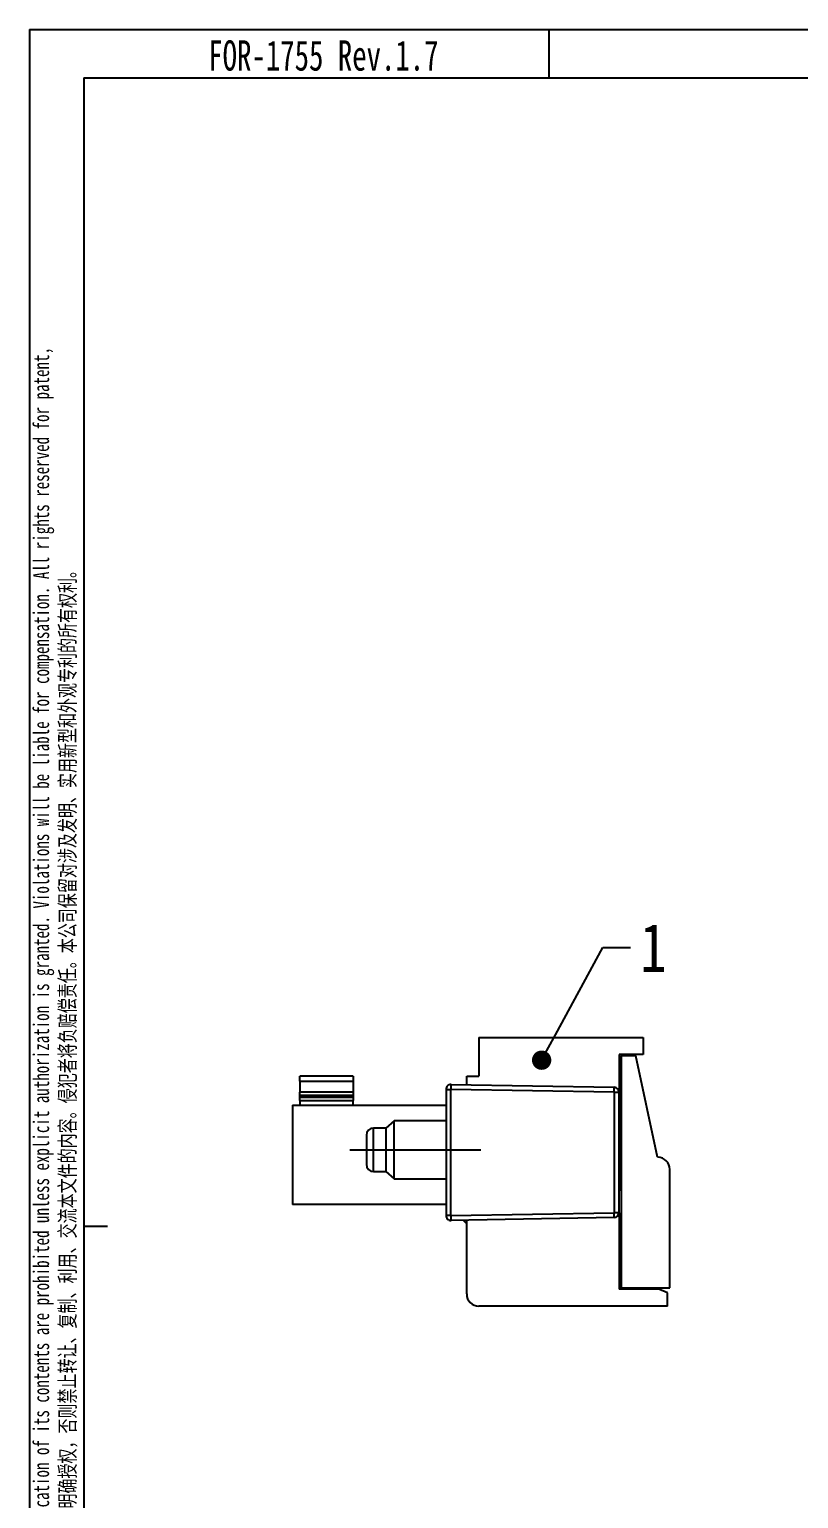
# Model space of a CAD drawing. Header units: millimetres. Extents: x 6 to 292, y 5 to 204.
# Drawn here: x 5.5 to 69.1, y 82.5 to 204 of the extents above; entities that cross this region are included whole.
import ezdxf
from ezdxf import colors
from ezdxf.entities.mleader import LeaderData, LeaderLine
from ezdxf.lldxf.tags import DXFTag
from ezdxf.math import Vec2, Vec3

# ---------------------------------------------------------------- set-up
doc = ezdxf.new("R2010")
doc.units = ezdxf.units.MM
for name, color, linetype in [('200066062', 7, 'Continuous'), ('TEXT', 7, 'Continuous'), ('图框', 7, 'Continuous'), ('尺寸层', 7, 'Continuous'), ('细实线', 7, 'Continuous'), ('轮廓线', 7, 'Continuous')]:
    doc.layers.add(name, color=color, linetype=linetype)
doc.styles.add('SEACAD_Arial', font='arial.ttf')
tags = doc.linetypes.add('CENTER2', pattern=[28.575, 19.05, -3.175, 3.175, -3.175]).pattern_tags.tags
tags[10:11] = [DXFTag(74, 4), DXFTag(75, 0), DXFTag(340, '0'), DXFTag(46, 0.0), DXFTag(50, 0.0), DXFTag(44, 0.0), DXFTag(45, 0.0)]
tags[8:9] = [DXFTag(74, 4), DXFTag(75, 0), DXFTag(340, '0'), DXFTag(46, 0.0), DXFTag(50, 0.0), DXFTag(44, 0.0), DXFTag(45, 0.0)]
tags[6:7] = [DXFTag(74, 4), DXFTag(75, 0), DXFTag(340, '0'), DXFTag(46, 0.0), DXFTag(50, 0.0), DXFTag(44, 0.0), DXFTag(45, 0.0)]
tags[4:5] = [DXFTag(74, 4), DXFTag(75, 0), DXFTag(340, '0'), DXFTag(46, 0.0), DXFTag(50, 0.0), DXFTag(44, 0.0), DXFTag(45, 0.0)]

# ---------------------------------------------------------------- blocks, each defined once
blk = doc.blocks.new('SEANNOT_GROUP5')
at = {"layer": '尺寸层', "color": 7, "linetype": 'CENTER2'}
blk.add_line((32, 111.35), (42.84, 111.35), dxfattribs=at)
blk = doc.blocks.new('_DOT')
at = {"color": 0}
blk.add_line((0, 0), (-1, 0), dxfattribs=at)
at = {"color": 0, "const_width": 0.333}
blk.add_lwpolyline([(-0.1665, 0, 1), (0.1665, 0, 1)], format="xyb", close=True, dxfattribs=at)
blk = doc.blocks.new('SE3')
at = {"layer": '200066062', "color": 7, "linetype": 'Continuous'}
for p, q in [((42.67, 120.63), (56.27, 120.63)), ((42.67, 120.63), (42.67, 117.43)), ((56.27, 120.63), (56.27, 119.23)), ((56.27, 119.23), (54.27, 119.23)), ((54.27, 119.23), (54.27, 116.12)), ((54.41, 119.13), (54.47, 119.13)), ((54.41, 119.13), (54.41, 108.07)), ((54.47, 99.93), (54.47, 119.13)), ((55.67, 119.13), (54.47, 119.13)), ((54.67, 119.13), (54.67, 119.23)), ((57.45, 110.73), (55.67, 119.13)), ((27.87, 117.03), (27.87, 117.43)), ((32.27, 117.43), (27.87, 117.43)), ((27.87, 117.03), (27.87, 116.11)), ((27.87, 117.03), (32.27, 117.03)), ((32.27, 117.43), (32.27, 117.03)), ((32.27, 117.03), (32.27, 116.11)), ((40.37, 116.75), (40.37, 116.75)), ((40.37, 116.75), (53.87, 116.52)), ((41.67, 116.73), (41.67, 117.43)), ((41.67, 117.43), (42.67, 117.43)), ((27.87, 115.87), (27.87, 116.11)), ((32.27, 116.11), (27.87, 116.11)), ((27.87, 115.68), (27.87, 115.87)), ((27.87, 115.87), (32.27, 115.87)), ((27.87, 115.44), (27.87, 115.68)), ((32.27, 115.68), (27.87, 115.68)), ((27.87, 115.44), (32.27, 115.44)), ((27.87, 115.44), (27.87, 115.03)), ((32.27, 116.11), (32.27, 115.87)), ((32.27, 115.87), (32.27, 115.68)), ((32.27, 115.68), (32.27, 115.44)), ((32.27, 115.03), (32.27, 115.44)), ((39.97, 116.35), (40.37, 116.35)), ((39.97, 116.35), (39.97, 105.91)), ((53.87, 116.12), (40.37, 116.35)), ((40.37, 105.91), (40.37, 116.35)), ((53.87, 116.12), (53.87, 106.15)), ((53.87, 116.12), (54.27, 116.12)), ((54.27, 106.15), (54.27, 116.12)), ((27.27, 115.03), (27.27, 106.83)), ((27.27, 115.03), (39.97, 115.03)), ((33.97, 109.55), (33.97, 113.15)), ((34.97, 113.15), (33.97, 113.15)), ((35.67, 113.75), (34.97, 113.15)), ((34.97, 113.15), (34.97, 109.55)), ((35.67, 108.95), (35.67, 113.75)), ((39.97, 113.75), (35.67, 113.75)), ((33.37, 112.55), (33.37, 110.15)), ((57.47, 110.73), (57.45, 110.73)), ((33.97, 109.55), (34.97, 109.55)), ((34.97, 109.55), (35.67, 108.95)), ((58.47, 99.93), (58.47, 109.73)), ((35.67, 108.95), (39.97, 108.95)), ((54.41, 108.07), (54.27, 108)), ((39.97, 106.83), (27.27, 106.83)), ((40.37, 105.91), (39.97, 105.91)), ((40.37, 105.91), (53.87, 106.15)), ((53.87, 105.75), (40.37, 105.51)), ((54.27, 106.15), (53.87, 106.15)), ((54.27, 106.15), (54.27, 99.83)), ((40.37, 105.51), (40.37, 105.51)), ((41.37, 105.53), (41.67, 105.23)), ((41.67, 99.43), (41.67, 105.54)), ((54.41, 100.02), (54.27, 100.02)), ((57.57, 99.83), (54.27, 99.83)), ((54.41, 100.02), (54.41, 99.93)), ((54.47, 99.93), (54.41, 99.93)), ((54.47, 99.93), (58.47, 99.93)), ((57.57, 99.83), (57.57, 99.93)), ((58.27, 99.53), (57.57, 99.83)), ((58.27, 98.43), (42.67, 98.43)), ((46, 98.43), (46, 98.43)), ((46.26, 98.43), (46.26, 98.43)), ((47.34, 98.43), (47.34, 98.43)), ((58.27, 98.43), (58.27, 99.53))]:
    blk.add_line(p, q, dxfattribs=at)
for centre, radius, start, end in [((40.37, 116.35), 0.4, 89.0128, 180), ((53.87, 116.12), 0.4, 0, 89.0122), ((33.97, 112.55), 0.6, 90, 180), ((57.47, 109.73), 1, 0, 90), ((33.97, 110.15), 0.6, 180, 270), ((40.37, 105.91), 0.4, 180, 270.9872), ((53.87, 106.15), 0.4, 270.9878, 360), ((42.67, 99.43), 1, 180, 270)]:
    blk.add_arc(centre, radius, start, end, dxfattribs=at)
for centre, major_axis, start_param, end_param in [((40.37, 116.35), (-0.007, -0.4), 1.571094, 3.141593), ((53.87, 116.12), (0.007, 0.4), 4.712686, 6.283185), ((40.37, 105.91), (0.007, -0.4), 0, 1.570499), ((53.87, 106.15), (-0.007, 0.4), 3.141593, 4.712092)]:
    blk.add_ellipse(centre, major_axis=major_axis, ratio=0.017236, start_param=start_param, end_param=end_param, dxfattribs=at)
blk = doc.blocks.new('A4-drawing_frame')
at = {"layer": '细实线', "color": 7, "linetype": 'Continuous'}
for p, q in [((-286.5, 199), (0, 199)), ((-286.5, 199), (-286.5, 0)), ((-243.5, 195), (-243.5, 199)), ((-280.03, 100), (-282.03, 100))]:
    blk.add_line(p, q, dxfattribs=at)
at = {"layer": '轮廓线', "color": 7, "linetype": 'Continuous'}
for q in [(-282, 5), (-5, 195)]:
    blk.add_line((-282, 195), q, dxfattribs=at)
at = {"layer": 'TEXT', "insert": (-262.18, 195.55), "char_height": 2.5, "width": 31.3347, "attachment_point": 8, "style": 'SEACAD_Arial'}
blk.add_mtext('{\\f仿宋|b0||i0||c0|p34;\\C7;\\H2.5;\\W0.7;FOR-1755 Rev.1.7}', dxfattribs=at)
at = {"layer": 'TEXT', "insert": (-286.17, 100.61), "char_height": 1.3, "width": 171.2178, "attachment_point": 2, "rotation": 90, "style": 'SEACAD_Arial'}
blk.add_mtext('{\\f仿宋|b0||i0||c0|p34;\\C7;\\H1.3;\\W0.7;Transfer or duplication of this document as well as the utilization or communication of its contents are prohibited unless explicit authorization is granted. Violations will be liable for compensation. All rights reserved for patent, \\P}{\\f仿宋|b0||i0||c0|p34;\\C7;\\H1.3;\\W0.7;utility model or designs registrations.  除非给予明确授权，否则禁止转让、复制、利用、交流本文件的内容。侵犯者将负赔偿责任。本公司保留对涉及发明、实用新型和外观专利的所有权利。}', dxfattribs=at)

msp = doc.modelspace()

# ---------------------------------------------------------------- block references
at = {"layer": '图框', "color": 7}
msp.add_blockref('A4-drawing_frame', (292, 5), dxfattribs=at)
at = {"layer": '尺寸层'}
for name in ['SE3', 'SEANNOT_GROUP5']:
    msp.add_blockref(name, (0, 0), dxfattribs=at)

# ---------------------------------------------------------------- leaders
at = {"layer": '尺寸层', "color": 7, "linetype": 'Continuous'}
ml = msp.add_multileader_mtext('Standard', dxfattribs=at)
ml.set_content('{\\pxsm0.9;\\f宋体|b0||i0||c0|p34;\\W0.8;1\\P}', color=256)
ml.set_leader_properties()
ml.set_arrow_properties(name='DOT')
ml.build(insert=Vec2(0, 0))
ml.multileader.update_dxf_attribs({"dogleg_length": 2.2824, "arrow_head_size": 2.4})
ctx = ml.context
ctx.base_point, ctx.arrow_head_size, ctx.landing_gap_size = Vec3(54.0197, 128.0677), 2.4, 0.8
notes = []
notes.append((ctx, [(0, (1, 1, 0), (52.9372, 128.0677), (1, 0), 2.2824, [(0, [(47.8691, 118.7617)], 0, [])])]))
ctx.mtext.insert = Vec3(56.0197, 130.0677)
for ctx, leaders in notes:
    for number, flags, end, landing, length, lines in leaders:
        leader = LeaderData()
        leader.index, (leader.has_last_leader_line, leader.has_dogleg_vector, leader.attachment_direction) = number, flags
        leader.last_leader_point, leader.dogleg_vector, leader.dogleg_length = Vec3(end), Vec3(landing), length
        for number, points, colour, breaks in lines:
            line = LeaderLine()
            line.index, line.vertices, line.color, line.breaks = number, Vec3.list(points), colors.encode_raw_color(colour), breaks
            leader.lines.append(line)
        ctx.leaders.append(leader)

doc.saveas('drawing.dxf')
